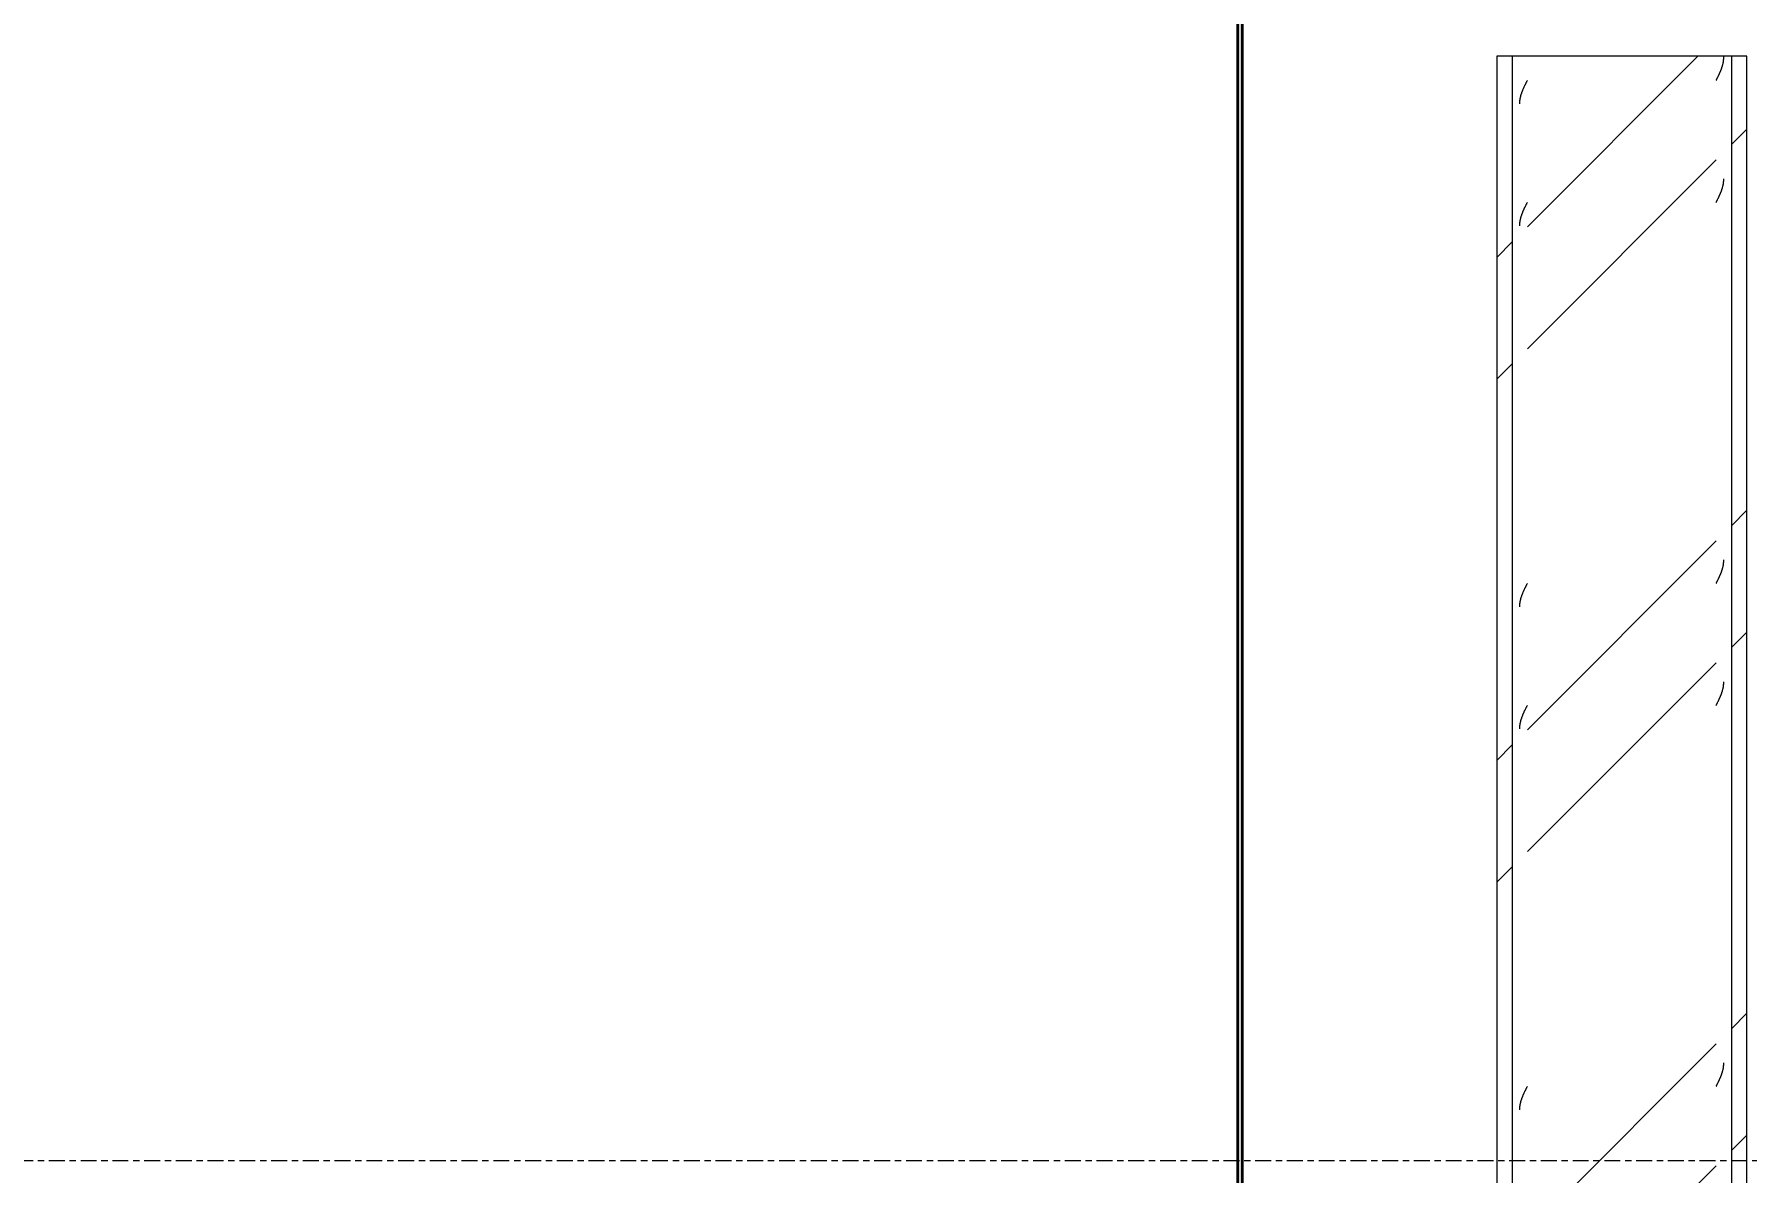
# Model space of a CAD drawing. Header units: centimetres. Extents: x -6111 to 13767, y -285 to 1600.
# Drawn here: x -5597.6 to -5426.3, y 843.9 to 957.7 of the extents above; entities that cross this region are included whole.
import ezdxf

# ---------------------------------------------------------------- set-up
doc = ezdxf.new("R2010")
doc.units = ezdxf.units.CM
doc.linetypes.add('Centre', pattern=[3.175, 0.635, -0.475, 1.59, -0.475])
for name, color, linetype, lineweight in [('A-ANNO-DIMS', 7, 'Continuous', 9), ('A-ANNO-DIMS-100', 7, 'Continuous', 9), ('A-FLOR-LEVL', 7, 'Continuous', 9), ('A-WALL', 7, 'Continuous', 9), ('A-WALL-PATT', 7, 'Continuous', 35), ('S-COLS', 7, 'Continuous', 9)]:
    doc.layers.add(name, color=color, linetype=linetype, lineweight=lineweight)
doc.styles.add('Century Gothic_1', font='GOTHIC.TTF', dxfattribs={"height": 15})
doc.dimstyles.new('FCA_N_Cotas_E100', dxfattribs={"dimscale": 30.48, "dimtxt": 15.662524, "dimasz": 0.492126, "dimexe": 0.656168, "dimexo": 0.656168, "dimgap": 0.032808, "dimtad": 1, "dimlfac": 0.01, "dimrnd": 0.01, "dimzin": 0, "dimdsep": 46, "dimtxsty": 'Century Gothic_1', "dimblk1": 'OBLIQUE', "dimblk2": 'OBLIQUE', "dimsah": 1, "dimcen": 0.09, "dimdle": 0.656168, "dimadec": 3, "dimazin": 2, "dimtfac": 1, "dimtdec": 4, "dimtix": 1, "dimtmove": 0, "dimatfit": 3, "dimfxl": 1, "dimtvp": 1, "dimtolj": 1, "dimtzin": 0, "dimarcsym": 2})
pattern_1 = [(45, (0, 0), (-25.14472, 25.14472), []), (45, (0, 38.1), (-25.14472, 25.14472), [])]

# ---------------------------------------------------------------- blocks, each defined once
blk = doc.blocks.new('PQ_RVR_ARQ-01_ZZ_ZZ_MO_T_A_rvt-1-Elevación Eje 1')
at = {"layer": 'A-WALL-PATT', "lineweight": 9, "true_color": 0xeaeaea}
h = blk.add_hatch(color=254, dxfattribs=at)
h.paths.add_polyline_path([(-5476.76, 518.03), (-5476.76, 959.92), (-5477.26, 959.92), (-5477.26, 518.03)])
h.paths.add_polyline_path([(-5477.26, 965.92), (-5476.76, 965.92), (-5476.76, 974.35), (-5477.26, 974.21)])
at = {"layer": 'A-WALL', "color": 254, "lineweight": 35, "true_color": 0xcccccc}
for p, q in [((-5477.26, 974.21), (-5477.26, 518.03)), ((-5476.76, 518.03), (-5476.76, 974.35))]:
    blk.add_line(p, q, dxfattribs=at)
blk = doc.blocks.new('FP_1-Elevación Eje 1')
at = {"layer": 'S-COLS', "color": 9, "true_color": 0xc0c0c0}
for p, q in [((-5428.97, 954.01), (-5428.96, 954.04)), ((-5428.96, 954.04), (-5428.94, 954.08)), ((-5428.94, 954.08), (-5428.93, 954.12)), ((-5428.93, 954.12), (-5428.91, 954.16)), ((-5428.91, 954.16), (-5428.9, 954.19)), ((-5428.9, 954.19), (-5428.88, 954.23)), ((-5428.88, 954.23), (-5428.87, 954.27)), ((-5428.87, 954.27), (-5428.86, 954.31)), ((-5428.86, 954.31), (-5428.84, 954.34)), ((-5428.84, 954.34), (-5428.83, 954.38)), ((-5428.83, 954.38), (-5428.82, 954.42)), ((-5428.82, 954.42), (-5428.81, 954.46)), ((-5428.81, 954.46), (-5428.79, 954.49)), ((-5428.79, 954.49), (-5428.78, 954.53)), ((-5428.78, 954.53), (-5428.77, 954.57)), ((-5428.77, 954.57), (-5428.76, 954.6)), ((-5428.76, 954.6), (-5428.75, 954.64)), ((-5428.75, 954.64), (-5428.74, 954.68)), ((-5428.74, 954.68), (-5428.73, 954.72)), ((-5428.73, 954.72), (-5428.72, 954.75)), ((-5428.72, 954.75), (-5428.71, 954.79)), ((-5428.71, 954.79), (-5428.7, 954.83)), ((-5428.7, 954.87), (-5428.69, 954.9)), ((-5428.7, 954.83), (-5428.7, 954.87)), ((-5428.69, 954.9), (-5428.68, 954.94)), ((-5428.68, 954.98), (-5428.67, 955.01)), ((-5428.68, 954.94), (-5428.68, 954.98)), ((-5428.67, 955.01), (-5428.66, 955.05)), ((-5428.66, 955.09), (-5428.65, 955.13)), ((-5428.66, 955.05), (-5428.66, 955.09)), ((-5428.65, 955.2), (-5428.64, 955.24)), ((-5428.65, 955.16), (-5428.65, 955.2)), ((-5428.65, 955.13), (-5428.65, 955.16)), ((-5428.64, 955.31), (-5428.63, 955.35)), ((-5428.64, 955.28), (-5428.64, 955.31)), ((-5428.64, 955.24), (-5428.64, 955.28)), ((-5428.63, 955.43), (-5428.63, 955.46)), ((-5428.63, 955.39), (-5428.63, 955.43)), ((-5428.63, 955.35), (-5428.63, 955.39)), ((-5429.4, 953.11), (-5429.38, 953.15)), ((-5429.38, 953.15), (-5429.36, 953.19)), ((-5429.36, 953.19), (-5429.34, 953.22)), ((-5429.34, 953.22), (-5429.32, 953.26)), ((-5429.32, 953.26), (-5429.31, 953.3)), ((-5429.31, 953.3), (-5429.29, 953.34)), ((-5429.29, 953.34), (-5429.27, 953.37)), ((-5429.27, 953.37), (-5429.25, 953.41)), ((-5429.25, 953.41), (-5429.23, 953.45)), ((-5429.23, 953.45), (-5429.21, 953.49)), ((-5429.21, 953.49), (-5429.19, 953.52)), ((-5429.19, 953.52), (-5429.18, 953.56)), ((-5429.18, 953.56), (-5429.16, 953.6)), ((-5429.16, 953.6), (-5429.14, 953.63)), ((-5429.14, 953.63), (-5429.12, 953.67)), ((-5429.12, 953.67), (-5429.11, 953.71)), ((-5429.11, 953.71), (-5429.09, 953.75)), ((-5429.09, 953.75), (-5429.07, 953.78)), ((-5429.07, 953.78), (-5429.05, 953.82)), ((-5429.05, 953.82), (-5429.04, 953.86)), ((-5429.04, 953.86), (-5429.02, 953.9)), ((-5429.02, 953.9), (-5429, 953.93)), ((-5429, 953.93), (-5428.99, 953.97)), ((-5428.99, 953.97), (-5428.97, 954.01)), ((-5428.9, 942), (-5428.88, 942.04)), ((-5428.88, 942.04), (-5428.87, 942.08)), ((-5428.87, 942.08), (-5428.86, 942.12)), ((-5428.86, 942.12), (-5428.84, 942.15)), ((-5428.84, 942.15), (-5428.83, 942.19)), ((-5428.83, 942.19), (-5428.82, 942.23)), ((-5428.82, 942.23), (-5428.81, 942.27)), ((-5428.81, 942.27), (-5428.79, 942.3)), ((-5428.79, 942.3), (-5428.78, 942.34)), ((-5428.78, 942.34), (-5428.77, 942.38)), ((-5428.77, 942.38), (-5428.76, 942.42)), ((-5428.76, 942.42), (-5428.75, 942.45)), ((-5428.75, 942.45), (-5428.74, 942.49)), ((-5428.74, 942.49), (-5428.73, 942.53)), ((-5428.73, 942.53), (-5428.72, 942.56)), ((-5428.72, 942.56), (-5428.71, 942.6)), ((-5428.71, 942.6), (-5428.7, 942.64)), ((-5428.7, 942.68), (-5428.69, 942.71)), ((-5428.7, 942.64), (-5428.7, 942.68)), ((-5428.69, 942.71), (-5428.68, 942.75)), ((-5428.68, 942.79), (-5428.67, 942.83)), ((-5428.68, 942.75), (-5428.68, 942.79)), ((-5428.67, 942.83), (-5428.66, 942.86)), ((-5428.66, 942.9), (-5428.65, 942.94)), ((-5428.66, 942.86), (-5428.66, 942.9)), ((-5428.65, 943.01), (-5428.64, 943.05)), ((-5428.65, 942.97), (-5428.65, 943.01)), ((-5428.65, 942.94), (-5428.65, 942.97)), ((-5428.64, 943.12), (-5428.63, 943.16)), ((-5428.64, 943.09), (-5428.64, 943.12)), ((-5428.64, 943.05), (-5428.64, 943.09)), ((-5428.63, 943.24), (-5428.63, 943.27)), ((-5428.63, 943.2), (-5428.63, 943.24)), ((-5428.63, 943.16), (-5428.63, 943.2)), ((-5429.4, 940.92), (-5429.38, 940.96)), ((-5429.38, 940.96), (-5429.36, 941)), ((-5429.36, 941), (-5429.34, 941.03)), ((-5429.34, 941.03), (-5429.32, 941.07)), ((-5429.32, 941.07), (-5429.31, 941.11)), ((-5429.31, 941.11), (-5429.29, 941.15)), ((-5429.29, 941.15), (-5429.27, 941.18)), ((-5429.27, 941.18), (-5429.25, 941.22)), ((-5429.25, 941.22), (-5429.23, 941.26)), ((-5429.23, 941.26), (-5429.21, 941.3)), ((-5429.21, 941.3), (-5429.19, 941.33)), ((-5429.19, 941.33), (-5429.18, 941.37)), ((-5429.18, 941.37), (-5429.16, 941.41)), ((-5429.16, 941.41), (-5429.14, 941.45)), ((-5429.14, 941.45), (-5429.12, 941.48)), ((-5429.12, 941.48), (-5429.11, 941.52)), ((-5429.11, 941.52), (-5429.09, 941.56)), ((-5429.09, 941.56), (-5429.07, 941.59)), ((-5429.07, 941.59), (-5429.05, 941.63)), ((-5429.05, 941.63), (-5429.04, 941.67)), ((-5429.04, 941.67), (-5429.02, 941.71)), ((-5429.02, 941.71), (-5429, 941.74)), ((-5429, 941.74), (-5428.99, 941.78)), ((-5428.99, 941.78), (-5428.97, 941.82)), ((-5428.97, 941.82), (-5428.96, 941.86)), ((-5428.96, 941.86), (-5428.94, 941.89)), ((-5428.94, 941.89), (-5428.93, 941.93)), ((-5428.93, 941.93), (-5428.91, 941.97)), ((-5428.91, 941.97), (-5428.9, 942)), ((-5428.76, 904.32), (-5428.75, 904.35)), ((-5428.75, 904.35), (-5428.74, 904.39)), ((-5428.74, 904.39), (-5428.73, 904.43)), ((-5428.73, 904.43), (-5428.72, 904.46)), ((-5428.72, 904.46), (-5428.71, 904.5)), ((-5428.71, 904.5), (-5428.7, 904.54)), ((-5428.7, 904.58), (-5428.69, 904.61)), ((-5428.7, 904.54), (-5428.7, 904.58)), ((-5428.69, 904.61), (-5428.68, 904.65)), ((-5428.68, 904.69), (-5428.67, 904.73)), ((-5428.68, 904.65), (-5428.68, 904.69)), ((-5428.67, 904.73), (-5428.66, 904.76)), ((-5428.66, 904.8), (-5428.65, 904.84)), ((-5428.66, 904.76), (-5428.66, 904.8)), ((-5428.65, 904.91), (-5428.64, 904.95)), ((-5428.65, 904.87), (-5428.65, 904.91)), ((-5428.65, 904.84), (-5428.65, 904.87)), ((-5428.64, 905.02), (-5428.63, 905.06)), ((-5428.64, 904.99), (-5428.64, 905.02)), ((-5428.64, 904.95), (-5428.64, 904.99)), ((-5428.63, 905.14), (-5428.63, 905.17)), ((-5428.63, 905.1), (-5428.63, 905.14)), ((-5428.63, 905.06), (-5428.63, 905.1)), ((-5429.4, 902.82), (-5429.38, 902.86)), ((-5429.38, 902.86), (-5429.36, 902.9)), ((-5429.36, 902.9), (-5429.34, 902.93)), ((-5429.34, 902.93), (-5429.32, 902.97)), ((-5429.32, 902.97), (-5429.31, 903.01)), ((-5429.31, 903.01), (-5429.29, 903.05)), ((-5429.29, 903.05), (-5429.27, 903.08)), ((-5429.27, 903.08), (-5429.25, 903.12)), ((-5429.25, 903.12), (-5429.23, 903.16)), ((-5429.23, 903.16), (-5429.21, 903.2)), ((-5429.21, 903.2), (-5429.19, 903.23)), ((-5429.19, 903.23), (-5429.18, 903.27)), ((-5429.18, 903.27), (-5429.16, 903.31)), ((-5429.16, 903.31), (-5429.14, 903.35)), ((-5429.14, 903.35), (-5429.12, 903.38)), ((-5429.12, 903.38), (-5429.11, 903.42)), ((-5429.11, 903.42), (-5429.09, 903.46)), ((-5429.09, 903.46), (-5429.07, 903.49)), ((-5429.07, 903.49), (-5429.05, 903.53)), ((-5429.05, 903.53), (-5429.04, 903.57)), ((-5429.04, 903.57), (-5429.02, 903.61)), ((-5429.02, 903.61), (-5429, 903.64)), ((-5429, 903.64), (-5428.99, 903.68)), ((-5428.99, 903.68), (-5428.97, 903.72)), ((-5428.97, 903.72), (-5428.96, 903.76)), ((-5428.96, 903.76), (-5428.94, 903.79)), ((-5428.94, 903.79), (-5428.93, 903.83)), ((-5428.93, 903.83), (-5428.91, 903.87)), ((-5428.91, 903.87), (-5428.9, 903.9)), ((-5428.9, 903.9), (-5428.88, 903.94)), ((-5428.88, 903.94), (-5428.87, 903.98)), ((-5428.87, 903.98), (-5428.86, 904.02)), ((-5428.86, 904.02), (-5428.84, 904.05)), ((-5428.84, 904.05), (-5428.83, 904.09)), ((-5428.83, 904.09), (-5428.82, 904.13)), ((-5428.82, 904.13), (-5428.81, 904.17)), ((-5428.81, 904.17), (-5428.79, 904.2)), ((-5428.79, 904.2), (-5428.78, 904.24)), ((-5428.78, 904.24), (-5428.77, 904.28)), ((-5428.77, 904.28), (-5428.76, 904.32)), ((-5428.7, 892.39), (-5428.69, 892.42)), ((-5428.7, 892.35), (-5428.7, 892.39)), ((-5428.69, 892.42), (-5428.68, 892.46)), ((-5428.68, 892.5), (-5428.67, 892.54)), ((-5428.68, 892.46), (-5428.68, 892.5)), ((-5428.67, 892.54), (-5428.66, 892.57)), ((-5428.66, 892.61), (-5428.65, 892.65)), ((-5428.66, 892.57), (-5428.66, 892.61)), ((-5428.65, 892.72), (-5428.64, 892.76)), ((-5428.65, 892.69), (-5428.65, 892.72)), ((-5428.65, 892.65), (-5428.65, 892.69)), ((-5428.64, 892.83), (-5428.63, 892.87)), ((-5428.64, 892.8), (-5428.64, 892.83)), ((-5428.64, 892.76), (-5428.64, 892.8)), ((-5428.63, 892.95), (-5428.63, 892.98)), ((-5428.63, 892.91), (-5428.63, 892.95)), ((-5428.63, 892.87), (-5428.63, 892.91)), ((-5429.4, 890.63), (-5429.38, 890.67)), ((-5429.38, 890.67), (-5429.36, 890.71)), ((-5429.36, 890.71), (-5429.34, 890.75)), ((-5429.34, 890.75), (-5429.32, 890.78)), ((-5429.32, 890.78), (-5429.31, 890.82)), ((-5429.31, 890.82), (-5429.29, 890.86)), ((-5429.29, 890.86), (-5429.27, 890.89)), ((-5429.27, 890.89), (-5429.25, 890.93)), ((-5429.25, 890.93), (-5429.23, 890.97)), ((-5429.23, 890.97), (-5429.21, 891.01)), ((-5429.21, 891.01), (-5429.19, 891.04)), ((-5429.19, 891.04), (-5429.18, 891.08)), ((-5429.18, 891.08), (-5429.16, 891.12)), ((-5429.16, 891.12), (-5429.14, 891.16)), ((-5429.14, 891.16), (-5429.12, 891.19)), ((-5429.12, 891.19), (-5429.11, 891.23)), ((-5429.11, 891.23), (-5429.09, 891.27)), ((-5429.09, 891.27), (-5429.07, 891.3)), ((-5429.07, 891.3), (-5429.05, 891.34)), ((-5429.05, 891.34), (-5429.04, 891.38)), ((-5429.04, 891.38), (-5429.02, 891.42)), ((-5429.02, 891.42), (-5429, 891.45)), ((-5429, 891.45), (-5428.99, 891.49)), ((-5428.99, 891.49), (-5428.97, 891.53)), ((-5428.97, 891.53), (-5428.96, 891.57)), ((-5428.96, 891.57), (-5428.94, 891.6)), ((-5428.94, 891.6), (-5428.93, 891.64)), ((-5428.93, 891.64), (-5428.91, 891.68)), ((-5428.91, 891.68), (-5428.9, 891.72)), ((-5428.9, 891.72), (-5428.88, 891.75)), ((-5428.88, 891.75), (-5428.87, 891.79)), ((-5428.87, 891.79), (-5428.86, 891.83)), ((-5428.86, 891.83), (-5428.84, 891.86)), ((-5428.84, 891.86), (-5428.83, 891.9)), ((-5428.83, 891.9), (-5428.82, 891.94)), ((-5428.82, 891.94), (-5428.81, 891.98)), ((-5428.81, 891.98), (-5428.79, 892.01)), ((-5428.79, 892.01), (-5428.78, 892.05)), ((-5428.78, 892.05), (-5428.77, 892.09)), ((-5428.77, 892.09), (-5428.76, 892.13)), ((-5428.76, 892.13), (-5428.75, 892.16)), ((-5428.75, 892.16), (-5428.74, 892.2)), ((-5428.74, 892.2), (-5428.73, 892.24)), ((-5428.73, 892.24), (-5428.72, 892.27)), ((-5428.72, 892.27), (-5428.71, 892.31)), ((-5428.71, 892.31), (-5428.7, 892.35)), ((-5428.64, 854.73), (-5428.63, 854.77)), ((-5428.64, 854.7), (-5428.64, 854.73)), ((-5428.64, 854.66), (-5428.64, 854.7)), ((-5428.63, 854.85), (-5428.63, 854.88)), ((-5428.63, 854.81), (-5428.63, 854.85)), ((-5428.63, 854.77), (-5428.63, 854.81)), ((-5429.19, 852.94), (-5429.18, 852.98)), ((-5429.18, 852.98), (-5429.16, 853.02)), ((-5429.16, 853.02), (-5429.14, 853.06)), ((-5429.14, 853.06), (-5429.12, 853.09)), ((-5429.12, 853.09), (-5429.11, 853.13)), ((-5429.11, 853.13), (-5429.09, 853.17)), ((-5429.09, 853.17), (-5429.07, 853.2)), ((-5429.07, 853.2), (-5429.05, 853.24)), ((-5429.05, 853.24), (-5429.04, 853.28)), ((-5429.04, 853.28), (-5429.02, 853.32)), ((-5429.02, 853.32), (-5429, 853.35)), ((-5429, 853.35), (-5428.99, 853.39)), ((-5428.99, 853.39), (-5428.97, 853.43)), ((-5428.97, 853.43), (-5428.96, 853.47)), ((-5428.96, 853.47), (-5428.94, 853.5)), ((-5428.94, 853.5), (-5428.93, 853.54)), ((-5428.93, 853.54), (-5428.91, 853.58)), ((-5428.91, 853.58), (-5428.9, 853.62)), ((-5428.9, 853.62), (-5428.88, 853.65)), ((-5428.88, 853.65), (-5428.87, 853.69)), ((-5428.87, 853.69), (-5428.86, 853.73)), ((-5428.86, 853.73), (-5428.84, 853.76)), ((-5428.84, 853.76), (-5428.83, 853.8)), ((-5428.83, 853.8), (-5428.82, 853.84)), ((-5428.82, 853.84), (-5428.81, 853.88)), ((-5428.81, 853.88), (-5428.79, 853.91)), ((-5428.79, 853.91), (-5428.78, 853.95)), ((-5428.78, 853.95), (-5428.77, 853.99)), ((-5428.77, 853.99), (-5428.76, 854.03)), ((-5428.76, 854.03), (-5428.75, 854.06)), ((-5428.75, 854.06), (-5428.74, 854.1)), ((-5428.74, 854.1), (-5428.73, 854.14)), ((-5428.73, 854.14), (-5428.72, 854.17)), ((-5428.72, 854.17), (-5428.71, 854.21)), ((-5428.71, 854.21), (-5428.7, 854.25)), ((-5428.7, 854.29), (-5428.69, 854.32)), ((-5428.7, 854.25), (-5428.7, 854.29)), ((-5428.69, 854.32), (-5428.68, 854.36)), ((-5428.68, 854.4), (-5428.67, 854.44)), ((-5428.68, 854.36), (-5428.68, 854.4)), ((-5428.67, 854.44), (-5428.66, 854.47)), ((-5428.66, 854.51), (-5428.65, 854.55)), ((-5428.66, 854.47), (-5428.66, 854.51)), ((-5428.65, 854.62), (-5428.64, 854.66)), ((-5428.65, 854.59), (-5428.65, 854.62)), ((-5428.65, 854.55), (-5428.65, 854.59)), ((-5429.4, 852.53), (-5429.38, 852.57)), ((-5429.38, 852.57), (-5429.36, 852.61)), ((-5429.36, 852.61), (-5429.34, 852.65)), ((-5429.34, 852.65), (-5429.32, 852.68)), ((-5429.32, 852.68), (-5429.31, 852.72)), ((-5429.31, 852.72), (-5429.29, 852.76)), ((-5429.29, 852.76), (-5429.27, 852.79)), ((-5429.27, 852.79), (-5429.25, 852.83)), ((-5429.25, 852.83), (-5429.23, 852.87)), ((-5429.23, 852.87), (-5429.21, 852.91)), ((-5429.21, 852.91), (-5429.19, 852.94))]:
    blk.add_line(p, q, dxfattribs=at)
blk = doc.blocks.new('FP_2-Elevación Eje 1')
at = {"layer": 'S-COLS', "color": 9, "true_color": 0xc0c0c0}
for p, q in [((-5448.67, 952.29), (-5448.66, 952.33)), ((-5448.66, 952.33), (-5448.64, 952.37)), ((-5448.64, 952.37), (-5448.62, 952.4)), ((-5448.62, 952.4), (-5448.61, 952.44)), ((-5448.61, 952.44), (-5448.59, 952.48)), ((-5448.59, 952.48), (-5448.57, 952.52)), ((-5448.57, 952.52), (-5448.56, 952.55)), ((-5448.56, 952.55), (-5448.54, 952.59)), ((-5448.54, 952.59), (-5448.52, 952.63)), ((-5448.52, 952.63), (-5448.5, 952.66)), ((-5448.5, 952.66), (-5448.48, 952.7)), ((-5448.48, 952.7), (-5448.47, 952.74)), ((-5448.47, 952.74), (-5448.45, 952.78)), ((-5448.45, 952.78), (-5448.43, 952.81)), ((-5448.43, 952.81), (-5448.41, 952.85)), ((-5448.41, 952.85), (-5448.39, 952.89)), ((-5448.39, 952.89), (-5448.37, 952.93)), ((-5448.37, 952.93), (-5448.35, 952.96)), ((-5448.35, 952.96), (-5448.34, 953)), ((-5448.34, 953), (-5448.32, 953.04)), ((-5448.32, 953.04), (-5448.3, 953.07)), ((-5448.3, 953.07), (-5448.28, 953.11)), ((-5449.05, 950.84), (-5449.04, 950.87)), ((-5449.05, 950.8), (-5449.05, 950.84)), ((-5449.05, 950.76), (-5449.05, 950.8)), ((-5449.04, 950.99), (-5449.03, 951.02)), ((-5449.04, 950.95), (-5449.04, 950.99)), ((-5449.04, 950.91), (-5449.04, 950.95)), ((-5449.04, 950.87), (-5449.04, 950.91)), ((-5449.03, 951.06), (-5449.02, 951.1)), ((-5449.03, 951.02), (-5449.03, 951.06)), ((-5449.02, 951.13), (-5449.01, 951.17)), ((-5449.02, 951.1), (-5449.02, 951.13)), ((-5449.01, 951.21), (-5449, 951.25)), ((-5449.01, 951.17), (-5449.01, 951.21)), ((-5449, 951.28), (-5448.99, 951.32)), ((-5449, 951.25), (-5449, 951.28)), ((-5448.99, 951.32), (-5448.98, 951.36)), ((-5448.98, 951.36), (-5448.97, 951.4)), ((-5448.97, 951.43), (-5448.96, 951.47)), ((-5448.97, 951.4), (-5448.97, 951.43)), ((-5448.96, 951.47), (-5448.95, 951.51)), ((-5448.95, 951.51), (-5448.94, 951.55)), ((-5448.94, 951.55), (-5448.93, 951.58)), ((-5448.93, 951.58), (-5448.92, 951.62)), ((-5448.92, 951.62), (-5448.91, 951.66)), ((-5448.91, 951.66), (-5448.9, 951.69)), ((-5448.9, 951.69), (-5448.89, 951.73)), ((-5448.89, 951.73), (-5448.87, 951.77)), ((-5448.87, 951.77), (-5448.86, 951.81)), ((-5448.86, 951.81), (-5448.85, 951.84)), ((-5448.85, 951.84), (-5448.84, 951.88)), ((-5448.84, 951.88), (-5448.82, 951.92)), ((-5448.82, 951.92), (-5448.81, 951.96)), ((-5448.81, 951.96), (-5448.8, 951.99)), ((-5448.8, 951.99), (-5448.78, 952.03)), ((-5448.78, 952.03), (-5448.77, 952.07)), ((-5448.77, 952.07), (-5448.75, 952.1)), ((-5448.75, 952.1), (-5448.74, 952.14)), ((-5448.74, 952.14), (-5448.72, 952.18)), ((-5448.72, 952.18), (-5448.71, 952.22)), ((-5448.71, 952.22), (-5448.69, 952.25)), ((-5448.69, 952.25), (-5448.67, 952.29)), ((-5448.59, 940.29), (-5448.57, 940.33)), ((-5448.57, 940.33), (-5448.56, 940.36)), ((-5448.56, 940.36), (-5448.54, 940.4)), ((-5448.54, 940.4), (-5448.52, 940.44)), ((-5448.52, 940.44), (-5448.5, 940.48)), ((-5448.5, 940.48), (-5448.48, 940.51)), ((-5448.48, 940.51), (-5448.47, 940.55)), ((-5448.47, 940.55), (-5448.45, 940.59)), ((-5448.45, 940.59), (-5448.43, 940.62)), ((-5448.43, 940.62), (-5448.41, 940.66)), ((-5448.41, 940.66), (-5448.39, 940.7)), ((-5448.39, 940.7), (-5448.37, 940.74)), ((-5448.37, 940.74), (-5448.35, 940.77)), ((-5448.35, 940.77), (-5448.34, 940.81)), ((-5448.34, 940.81), (-5448.32, 940.85)), ((-5448.32, 940.85), (-5448.3, 940.89)), ((-5448.3, 940.89), (-5448.28, 940.92)), ((-5449.05, 938.65), (-5449.04, 938.68)), ((-5449.05, 938.61), (-5449.05, 938.65)), ((-5449.05, 938.57), (-5449.05, 938.61)), ((-5449.04, 938.8), (-5449.03, 938.83)), ((-5449.04, 938.76), (-5449.04, 938.8)), ((-5449.04, 938.72), (-5449.04, 938.76)), ((-5449.04, 938.68), (-5449.04, 938.72)), ((-5449.03, 938.87), (-5449.02, 938.91)), ((-5449.03, 938.83), (-5449.03, 938.87)), ((-5449.02, 938.95), (-5449.01, 938.98)), ((-5449.02, 938.91), (-5449.02, 938.95)), ((-5449.01, 939.02), (-5449, 939.06)), ((-5449.01, 938.98), (-5449.01, 939.02)), ((-5449, 939.09), (-5448.99, 939.13)), ((-5449, 939.06), (-5449, 939.09)), ((-5448.99, 939.13), (-5448.98, 939.17)), ((-5448.98, 939.17), (-5448.97, 939.21)), ((-5448.97, 939.24), (-5448.96, 939.28)), ((-5448.97, 939.21), (-5448.97, 939.24)), ((-5448.96, 939.28), (-5448.95, 939.32)), ((-5448.95, 939.32), (-5448.94, 939.36)), ((-5448.94, 939.36), (-5448.93, 939.39)), ((-5448.93, 939.39), (-5448.92, 939.43)), ((-5448.92, 939.43), (-5448.91, 939.47)), ((-5448.91, 939.47), (-5448.9, 939.51)), ((-5448.9, 939.51), (-5448.89, 939.54)), ((-5448.89, 939.54), (-5448.87, 939.58)), ((-5448.87, 939.58), (-5448.86, 939.62)), ((-5448.86, 939.62), (-5448.85, 939.65)), ((-5448.85, 939.65), (-5448.84, 939.69)), ((-5448.84, 939.69), (-5448.82, 939.73)), ((-5448.82, 939.73), (-5448.81, 939.77)), ((-5448.81, 939.77), (-5448.8, 939.8)), ((-5448.8, 939.8), (-5448.78, 939.84)), ((-5448.78, 939.84), (-5448.77, 939.88)), ((-5448.77, 939.88), (-5448.75, 939.92)), ((-5448.75, 939.92), (-5448.74, 939.95)), ((-5448.74, 939.95), (-5448.72, 939.99)), ((-5448.72, 939.99), (-5448.71, 940.03)), ((-5448.71, 940.03), (-5448.69, 940.06)), ((-5448.69, 940.06), (-5448.67, 940.1)), ((-5448.67, 940.1), (-5448.66, 940.14)), ((-5448.66, 940.14), (-5448.64, 940.18)), ((-5448.64, 940.18), (-5448.62, 940.21)), ((-5448.62, 940.21), (-5448.61, 940.25)), ((-5448.61, 940.25), (-5448.59, 940.29)), ((-5448.37, 902.64), (-5448.35, 902.67)), ((-5448.35, 902.67), (-5448.34, 902.71)), ((-5448.34, 902.71), (-5448.32, 902.75)), ((-5448.32, 902.75), (-5448.3, 902.79)), ((-5448.3, 902.79), (-5448.28, 902.82)), ((-5449.01, 900.92), (-5449, 900.96)), ((-5449, 900.99), (-5448.99, 901.03)), ((-5449, 900.96), (-5449, 900.99)), ((-5448.99, 901.03), (-5448.98, 901.07)), ((-5448.98, 901.07), (-5448.97, 901.11)), ((-5448.97, 901.14), (-5448.96, 901.18)), ((-5448.97, 901.11), (-5448.97, 901.14)), ((-5448.96, 901.18), (-5448.95, 901.22)), ((-5448.95, 901.22), (-5448.94, 901.26)), ((-5448.94, 901.26), (-5448.93, 901.29)), ((-5448.93, 901.29), (-5448.92, 901.33)), ((-5448.92, 901.33), (-5448.91, 901.37)), ((-5448.91, 901.37), (-5448.9, 901.41)), ((-5448.9, 901.41), (-5448.89, 901.44)), ((-5448.89, 901.44), (-5448.87, 901.48)), ((-5448.87, 901.48), (-5448.86, 901.52)), ((-5448.86, 901.52), (-5448.85, 901.55)), ((-5448.85, 901.55), (-5448.84, 901.59)), ((-5448.84, 901.59), (-5448.82, 901.63)), ((-5448.82, 901.63), (-5448.81, 901.67)), ((-5448.81, 901.67), (-5448.8, 901.7)), ((-5448.8, 901.7), (-5448.78, 901.74)), ((-5448.78, 901.74), (-5448.77, 901.78)), ((-5448.77, 901.78), (-5448.75, 901.82)), ((-5448.75, 901.82), (-5448.74, 901.85)), ((-5448.74, 901.85), (-5448.72, 901.89)), ((-5448.72, 901.89), (-5448.71, 901.93)), ((-5448.71, 901.93), (-5448.69, 901.96)), ((-5448.69, 901.96), (-5448.67, 902)), ((-5448.67, 902), (-5448.66, 902.04)), ((-5448.66, 902.04), (-5448.64, 902.08)), ((-5448.64, 902.08), (-5448.62, 902.11)), ((-5448.62, 902.11), (-5448.61, 902.15)), ((-5448.61, 902.15), (-5448.59, 902.19)), ((-5448.59, 902.19), (-5448.57, 902.23)), ((-5448.57, 902.23), (-5448.56, 902.26)), ((-5448.56, 902.26), (-5448.54, 902.3)), ((-5448.54, 902.3), (-5448.52, 902.34)), ((-5448.52, 902.34), (-5448.5, 902.38)), ((-5448.5, 902.38), (-5448.48, 902.41)), ((-5448.48, 902.41), (-5448.47, 902.45)), ((-5448.47, 902.45), (-5448.45, 902.49)), ((-5448.45, 902.49), (-5448.43, 902.52)), ((-5448.43, 902.52), (-5448.41, 902.56)), ((-5448.41, 902.56), (-5448.39, 902.6)), ((-5448.39, 902.6), (-5448.37, 902.64)), ((-5449.05, 900.55), (-5449.04, 900.58)), ((-5449.05, 900.51), (-5449.05, 900.55)), ((-5449.05, 900.47), (-5449.05, 900.51)), ((-5449.04, 900.7), (-5449.03, 900.73)), ((-5449.04, 900.66), (-5449.04, 900.7)), ((-5449.04, 900.62), (-5449.04, 900.66)), ((-5449.04, 900.58), (-5449.04, 900.62)), ((-5449.03, 900.77), (-5449.02, 900.81)), ((-5449.03, 900.73), (-5449.03, 900.77)), ((-5449.02, 900.85), (-5449.01, 900.88)), ((-5449.02, 900.81), (-5449.02, 900.85)), ((-5449.01, 900.88), (-5449.01, 900.92)), ((-5448.97, 888.95), (-5448.96, 888.99)), ((-5448.97, 888.92), (-5448.97, 888.95)), ((-5448.96, 888.99), (-5448.95, 889.03)), ((-5448.95, 889.03), (-5448.94, 889.07)), ((-5448.94, 889.07), (-5448.93, 889.1)), ((-5448.93, 889.1), (-5448.92, 889.14)), ((-5448.92, 889.14), (-5448.91, 889.18)), ((-5448.91, 889.18), (-5448.9, 889.22)), ((-5448.9, 889.22), (-5448.89, 889.25)), ((-5448.89, 889.25), (-5448.87, 889.29)), ((-5448.87, 889.29), (-5448.86, 889.33)), ((-5448.86, 889.33), (-5448.85, 889.36)), ((-5448.85, 889.36), (-5448.84, 889.4)), ((-5448.84, 889.4), (-5448.82, 889.44)), ((-5448.82, 889.44), (-5448.81, 889.48)), ((-5448.81, 889.48), (-5448.8, 889.51)), ((-5448.8, 889.51), (-5448.78, 889.55)), ((-5448.78, 889.55), (-5448.77, 889.59)), ((-5448.77, 889.59), (-5448.75, 889.63)), ((-5448.75, 889.63), (-5448.74, 889.66)), ((-5448.74, 889.66), (-5448.72, 889.7)), ((-5448.72, 889.7), (-5448.71, 889.74)), ((-5448.71, 889.74), (-5448.69, 889.78)), ((-5448.69, 889.78), (-5448.67, 889.81)), ((-5448.67, 889.81), (-5448.66, 889.85)), ((-5448.66, 889.85), (-5448.64, 889.89)), ((-5448.64, 889.89), (-5448.62, 889.92)), ((-5448.62, 889.92), (-5448.61, 889.96)), ((-5448.61, 889.96), (-5448.59, 890)), ((-5448.59, 890), (-5448.57, 890.04)), ((-5448.57, 890.04), (-5448.56, 890.07)), ((-5448.56, 890.07), (-5448.54, 890.11)), ((-5448.54, 890.11), (-5448.52, 890.15)), ((-5448.52, 890.15), (-5448.5, 890.19)), ((-5448.5, 890.19), (-5448.48, 890.22)), ((-5448.48, 890.22), (-5448.47, 890.26)), ((-5448.47, 890.26), (-5448.45, 890.3)), ((-5448.45, 890.3), (-5448.43, 890.33)), ((-5448.43, 890.33), (-5448.41, 890.37)), ((-5448.41, 890.37), (-5448.39, 890.41)), ((-5448.39, 890.41), (-5448.37, 890.45)), ((-5448.37, 890.45), (-5448.35, 890.48)), ((-5448.35, 890.48), (-5448.34, 890.52)), ((-5448.34, 890.52), (-5448.32, 890.56)), ((-5448.32, 890.56), (-5448.3, 890.6)), ((-5448.3, 890.6), (-5448.28, 890.63)), ((-5449.05, 888.36), (-5449.04, 888.39)), ((-5449.05, 888.32), (-5449.05, 888.36)), ((-5449.05, 888.28), (-5449.05, 888.32)), ((-5449.04, 888.51), (-5449.03, 888.54)), ((-5449.04, 888.47), (-5449.04, 888.51)), ((-5449.04, 888.43), (-5449.04, 888.47)), ((-5449.04, 888.39), (-5449.04, 888.43)), ((-5449.03, 888.58), (-5449.02, 888.62)), ((-5449.03, 888.54), (-5449.03, 888.58)), ((-5449.02, 888.66), (-5449.01, 888.69)), ((-5449.02, 888.62), (-5449.02, 888.66)), ((-5449.01, 888.73), (-5449, 888.77)), ((-5449.01, 888.69), (-5449.01, 888.73)), ((-5449, 888.81), (-5448.99, 888.84)), ((-5449, 888.77), (-5449, 888.81)), ((-5448.99, 888.84), (-5448.98, 888.88)), ((-5448.98, 888.88), (-5448.97, 888.92)), ((-5448.86, 851.23), (-5448.85, 851.26)), ((-5448.85, 851.26), (-5448.84, 851.3)), ((-5448.84, 851.3), (-5448.82, 851.34)), ((-5448.82, 851.34), (-5448.81, 851.38)), ((-5448.81, 851.38), (-5448.8, 851.41)), ((-5448.8, 851.41), (-5448.78, 851.45)), ((-5448.78, 851.45), (-5448.77, 851.49)), ((-5448.77, 851.49), (-5448.75, 851.53)), ((-5448.75, 851.53), (-5448.74, 851.56)), ((-5448.74, 851.56), (-5448.72, 851.6)), ((-5448.72, 851.6), (-5448.71, 851.64)), ((-5448.71, 851.64), (-5448.69, 851.68)), ((-5448.69, 851.68), (-5448.67, 851.71)), ((-5448.67, 851.71), (-5448.66, 851.75)), ((-5448.66, 851.75), (-5448.64, 851.79)), ((-5448.64, 851.79), (-5448.62, 851.82)), ((-5448.62, 851.82), (-5448.61, 851.86)), ((-5448.61, 851.86), (-5448.59, 851.9)), ((-5448.59, 851.9), (-5448.57, 851.94)), ((-5448.57, 851.94), (-5448.56, 851.97)), ((-5448.56, 851.97), (-5448.54, 852.01)), ((-5448.54, 852.01), (-5448.52, 852.05)), ((-5448.52, 852.05), (-5448.5, 852.09)), ((-5448.5, 852.09), (-5448.48, 852.12)), ((-5448.48, 852.12), (-5448.47, 852.16)), ((-5448.47, 852.16), (-5448.45, 852.2)), ((-5448.45, 852.2), (-5448.43, 852.23)), ((-5448.43, 852.23), (-5448.41, 852.27)), ((-5448.41, 852.27), (-5448.39, 852.31)), ((-5448.39, 852.31), (-5448.37, 852.35)), ((-5448.37, 852.35), (-5448.35, 852.38)), ((-5448.35, 852.38), (-5448.34, 852.42)), ((-5448.34, 852.42), (-5448.32, 852.46)), ((-5448.32, 852.46), (-5448.3, 852.5)), ((-5448.3, 852.5), (-5448.28, 852.53)), ((-5449.05, 850.26), (-5449.04, 850.29)), ((-5449.05, 850.22), (-5449.05, 850.26)), ((-5449.05, 850.18), (-5449.05, 850.22)), ((-5449.04, 850.41), (-5449.03, 850.44)), ((-5449.04, 850.37), (-5449.04, 850.41)), ((-5449.04, 850.33), (-5449.04, 850.37)), ((-5449.04, 850.29), (-5449.04, 850.33)), ((-5449.03, 850.48), (-5449.02, 850.52)), ((-5449.03, 850.44), (-5449.03, 850.48)), ((-5449.02, 850.56), (-5449.01, 850.59)), ((-5449.02, 850.52), (-5449.02, 850.56)), ((-5449.01, 850.63), (-5449, 850.67)), ((-5449.01, 850.59), (-5449.01, 850.63)), ((-5449, 850.71), (-5448.99, 850.74)), ((-5449, 850.67), (-5449, 850.71)), ((-5448.99, 850.74), (-5448.98, 850.78)), ((-5448.98, 850.78), (-5448.97, 850.82)), ((-5448.97, 850.85), (-5448.96, 850.89)), ((-5448.97, 850.82), (-5448.97, 850.85)), ((-5448.96, 850.89), (-5448.95, 850.93)), ((-5448.95, 850.93), (-5448.94, 850.97)), ((-5448.94, 850.97), (-5448.93, 851)), ((-5448.93, 851), (-5448.92, 851.04)), ((-5448.92, 851.04), (-5448.91, 851.08)), ((-5448.91, 851.08), (-5448.9, 851.12)), ((-5448.9, 851.12), (-5448.89, 851.15)), ((-5448.89, 851.15), (-5448.87, 851.19)), ((-5448.87, 851.19), (-5448.86, 851.23))]:
    blk.add_line(p, q, dxfattribs=at)
blk = doc.blocks.new('DIMBLOCK1-Elevación Eje 1')
at = {"layer": 'A-ANNO-DIMS-100'}
for p, q in [((-5438.84, 1253.14), (-5438.84, 1273.14)), ((-5078.54, 1253.14), (-5078.54, 1273.14)), ((-5458.84, 1253.14), (-5078.54, 1253.14)), ((-5438.84, 1253.14), (-5438.84, 975.53)), ((-5078.54, 1253.14), (-5078.54, 1243.75))]:
    blk.add_line(p, q, dxfattribs=at)
at = {"layer": 'A-ANNO-DIMS-100', "lineweight": 35}
for p, q in [((-5438.84, 1253.14), (-5431.34, 1260.64)), ((-5078.54, 1253.14), (-5071.04, 1260.64)), ((-5438.84, 1253.14), (-5446.34, 1245.64)), ((-5078.54, 1253.14), (-5086.04, 1245.64))]:
    blk.add_line(p, q, dxfattribs=at)
at = {"layer": 'A-ANNO-DIMS-100', "color": 0, "insert": (-5279.08, 1273.37), "char_height": 15, "width": 48.9267, "attachment_point": 1, "line_spacing_factor": 0.984502, "style": 'Century Gothic_1'}
blk.add_mtext('3.60', dxfattribs=at)
blk = doc.blocks.new('_Oblique')
at = {"color": 0, "linetype": 'ByBlock', "lineweight": -2}
blk.add_line((-0.5, -0.5), (0.5, 0.5), dxfattribs=at)
blk = doc.blocks.new('DIMBLOCK3-Elevación Eje 1')
at = {"layer": 'A-ANNO-DIMS-100'}
for p, q in [((-5438.84, 1313.19), (-5438.84, 1333.19)), ((-4765.58, 1313.19), (-4765.58, 1333.19)), ((-5458.84, 1313.19), (-4745.58, 1313.19)), ((-5438.84, 1313.19), (-5438.84, 975.53)), ((-4765.58, 1313.19), (-4765.58, 975.53))]:
    blk.add_line(p, q, dxfattribs=at)
at = {"layer": 'A-ANNO-DIMS-100', "lineweight": 35}
for p, q in [((-5438.84, 1313.19), (-5431.34, 1320.69)), ((-4765.58, 1313.19), (-4758.08, 1320.69)), ((-5438.84, 1313.19), (-5446.34, 1305.69)), ((-4765.58, 1313.19), (-4773.08, 1305.69))]:
    blk.add_line(p, q, dxfattribs=at)
at = {"layer": 'A-ANNO-DIMS-100', "color": 0, "insert": (-5122.59, 1333.42), "char_height": 15, "width": 48.9267, "attachment_point": 1, "line_spacing_factor": 0.984502, "style": 'Century Gothic_1'}
blk.add_mtext('6.73', dxfattribs=at)

msp = doc.modelspace()

# ---------------------------------------------------------------- hatches: boundary and pattern name
at = {"layer": 'S-COLS', "true_color": 0xc0c0c0}
h = msp.add_hatch(dxfattribs=at)
h.set_pattern_fill('FP_2', color=9, style=0, pattern_type=2)
h.set_pattern_definition(pattern_1)
h.paths.add_polyline_path([(-5449.799, 46.025), (-5449.799, 955.53), (-5451.339, 955.53), (-5451.339, 46.025)])
h = msp.add_hatch(dxfattribs=at)
h.set_pattern_fill('FP_2', color=9, style=0, pattern_type=2)
h.set_pattern_definition(pattern_1)
h.paths.add_polyline_path([(-5429.782, 46.025), (-5429.399, 46.025), (-5429.399, 955.53), (-5448.279, 955.53), (-5448.279, 46.025)])
h = msp.add_hatch(dxfattribs=at)
h.set_pattern_fill('FP_2', color=9, style=0, pattern_type=2)
h.set_pattern_definition(pattern_1)
h.paths.add_polyline_path([(-5426.339, 46.025), (-5426.339, 955.53), (-5427.879, 955.53), (-5427.879, 46.025)])

# ---------------------------------------------------------------- linework, layer by layer
at = {"layer": 'A-FLOR-LEVL', "color": 253, "linetype": 'Centre', "true_color": 0xaaaaaa}
msp.add_line((-4396.473, 845.103), (-5871.196, 845.103), dxfattribs=at)
at = {"layer": 'S-COLS'}
for p, q in [((-5451.339, 955.53), (-5451.339, 46.025)), ((-5449.799, 955.53), (-5451.339, 955.53)), ((-5449.799, 955.53), (-5449.799, 46.025)), ((-5448.279, 955.53), (-5449.799, 955.53)), ((-5429.399, 955.53), (-5448.279, 955.53)), ((-5427.879, 955.53), (-5429.399, 955.53)), ((-5427.879, 955.53), (-5427.879, 46.025)), ((-5426.339, 955.53), (-5427.879, 955.53)), ((-5426.339, 46.025), (-5426.339, 955.53))]:
    msp.add_line(p, q, dxfattribs=at)

# ---------------------------------------------------------------- block references
at = {"lineweight": 5}
msp.add_blockref('PQ_RVR_ARQ-01_ZZ_ZZ_MO_T_A_rvt-1-Elevación Eje 1', (0, 0), dxfattribs=at)
at = {"layer": 'S-COLS'}
for name in ['FP_1-Elevación Eje 1', 'FP_2-Elevación Eje 1']:
    msp.add_blockref(name, (0, 0), dxfattribs=at)

# ---------------------------------------------------------------- dimensions: what is measured, and where the dimension line sits
at = {"layer": 'A-ANNO-DIMS'}
for base, p2, override, picture, middle in [((-4765.577, 1313.194), (-4765.577, 955.53), {"dimpost": '<>', "dimfxl": 673.262505}, 'DIMBLOCK3-Elevación Eje 1', (-5102.208, 1322.072)), ((-5078.539, 1253.141), (-5078.539, 1263.748), {"dimpost": '<>', "dimfxl": 474.145739}, 'DIMBLOCK1-Elevación Eje 1', (-5258.689, 1262.019))]:
    dim = msp.add_linear_dim(base=base, p1=(-5438.839, 955.53), p2=p2, dimstyle='FCA_N_Cotas_E100', override=override, dxfattribs=at)
    dim.commit()
    dim.dimension.update_dxf_attribs({"geometry": picture, "text_midpoint": middle})

doc.saveas('drawing.dxf')
